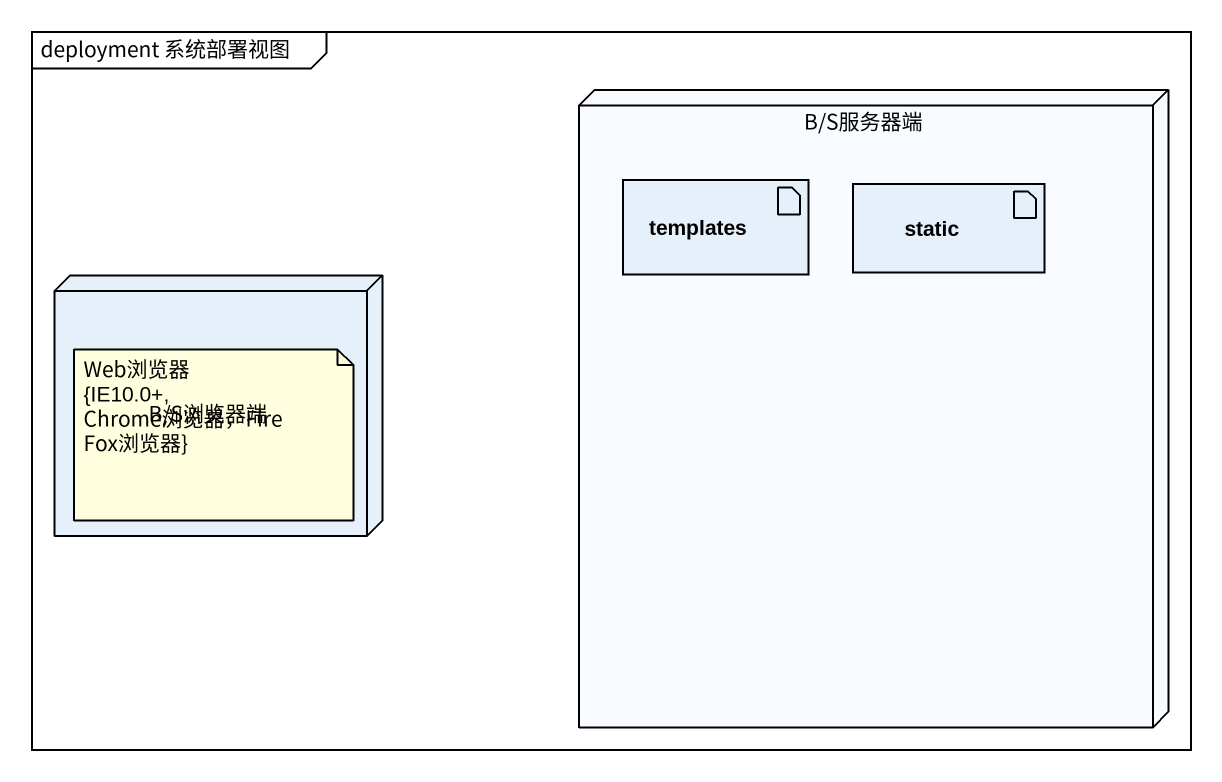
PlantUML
@startuml
mainframe deployment 系统部署视图
node "B/S服务器端" as B_S服务器端 {
  artifact templates
  artifact static
}
node "B/S浏览器端" as B_S浏览器端
note as N1
  Web浏览器
  {IE10.0+, Chrome浏览器，FireFox浏览器}
end note
@enduml
